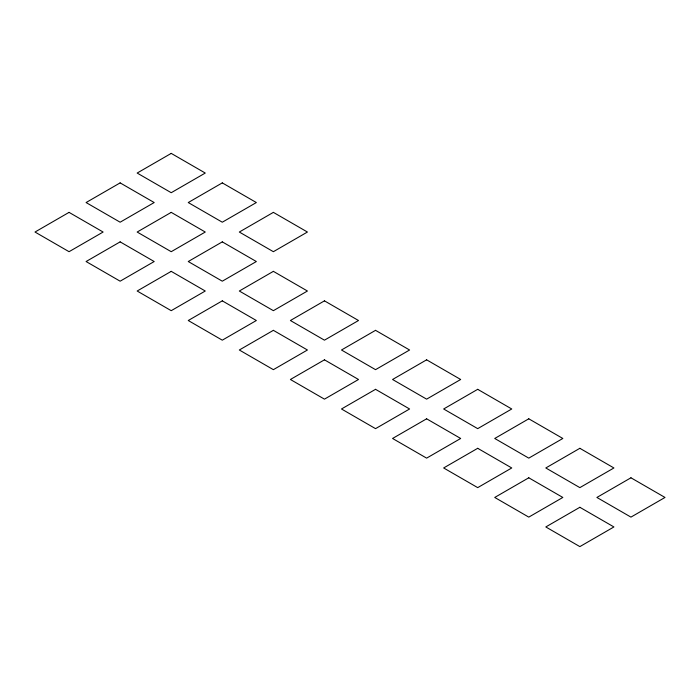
<?xml version="1.0" encoding="UTF-8"?>
<svg xmlns="http://www.w3.org/2000/svg" width="700" height="700" viewBox="0 0 700 700"><rect width="100%" height="100%" fill="white"/><g stroke="black" fill="none" stroke-linecap="round" stroke-linejoin="round"><path stroke-width="1.05" d="M69.055 212.371L35 232.032L69.055 251.694L103.11 232.032L69.055 212.371M120.138 182.884L86.082 202.545L120.138 222.206L154.192 202.545L120.138 182.884M171.22 153.388L137.165 173.049L171.22 192.71L205.266 173.049L171.22 153.388M120.138 241.868L86.082 261.529L120.138 281.19L154.192 261.529L120.138 241.868M171.22 212.371L137.165 232.032L171.22 251.694L205.266 232.032L171.22 212.371M222.294 182.884L188.248 202.545L222.294 222.206L256.349 202.545L222.294 182.884M171.22 271.355L137.165 291.016L171.22 310.678L205.266 291.016L171.22 271.355M222.294 241.868L188.248 261.529L222.294 281.19L256.349 261.529L222.294 241.868M273.376 212.371L239.321 232.032L273.376 251.694L307.431 232.032L273.376 212.371M222.294 300.851L188.248 320.512L222.294 340.174L256.349 320.512L222.294 300.851M273.376 271.355L239.321 291.016L273.376 310.678L307.431 291.016L273.376 271.355M273.376 330.339L239.321 350L273.376 369.661L307.431 350L273.376 330.339M324.459 300.851L290.404 320.512L324.459 340.174L358.514 320.512L324.459 300.851M324.459 359.826L290.404 379.488L324.459 399.149L358.514 379.488L324.459 359.826M375.541 330.339L341.486 350L375.541 369.661L409.596 350L375.541 330.339M375.541 389.322L341.486 408.984L375.541 428.645L409.596 408.984L375.541 389.322M426.624 359.826L392.569 379.488L426.624 399.149L460.679 379.488L426.624 359.826M426.624 418.81L392.569 438.471L426.624 458.133L460.679 438.471L426.624 418.81M477.706 389.322L443.651 408.984L477.706 428.645L511.752 408.984L477.706 389.322M477.706 448.306L443.651 467.968L477.706 487.629L511.752 467.968L477.706 448.306M528.78 418.81L494.734 438.471L528.78 458.133L562.835 438.471L528.78 418.81M528.78 477.794L494.734 497.455L528.78 517.116L562.835 497.455L528.78 477.794M579.863 448.306L545.808 467.968L579.863 487.629L613.918 467.968L579.863 448.306M579.863 507.29L545.808 526.951L579.863 546.613L613.918 526.951L579.863 507.29M630.945 477.794L596.89 497.455L630.945 517.116L665 497.455L630.945 477.794"/></g></svg>
